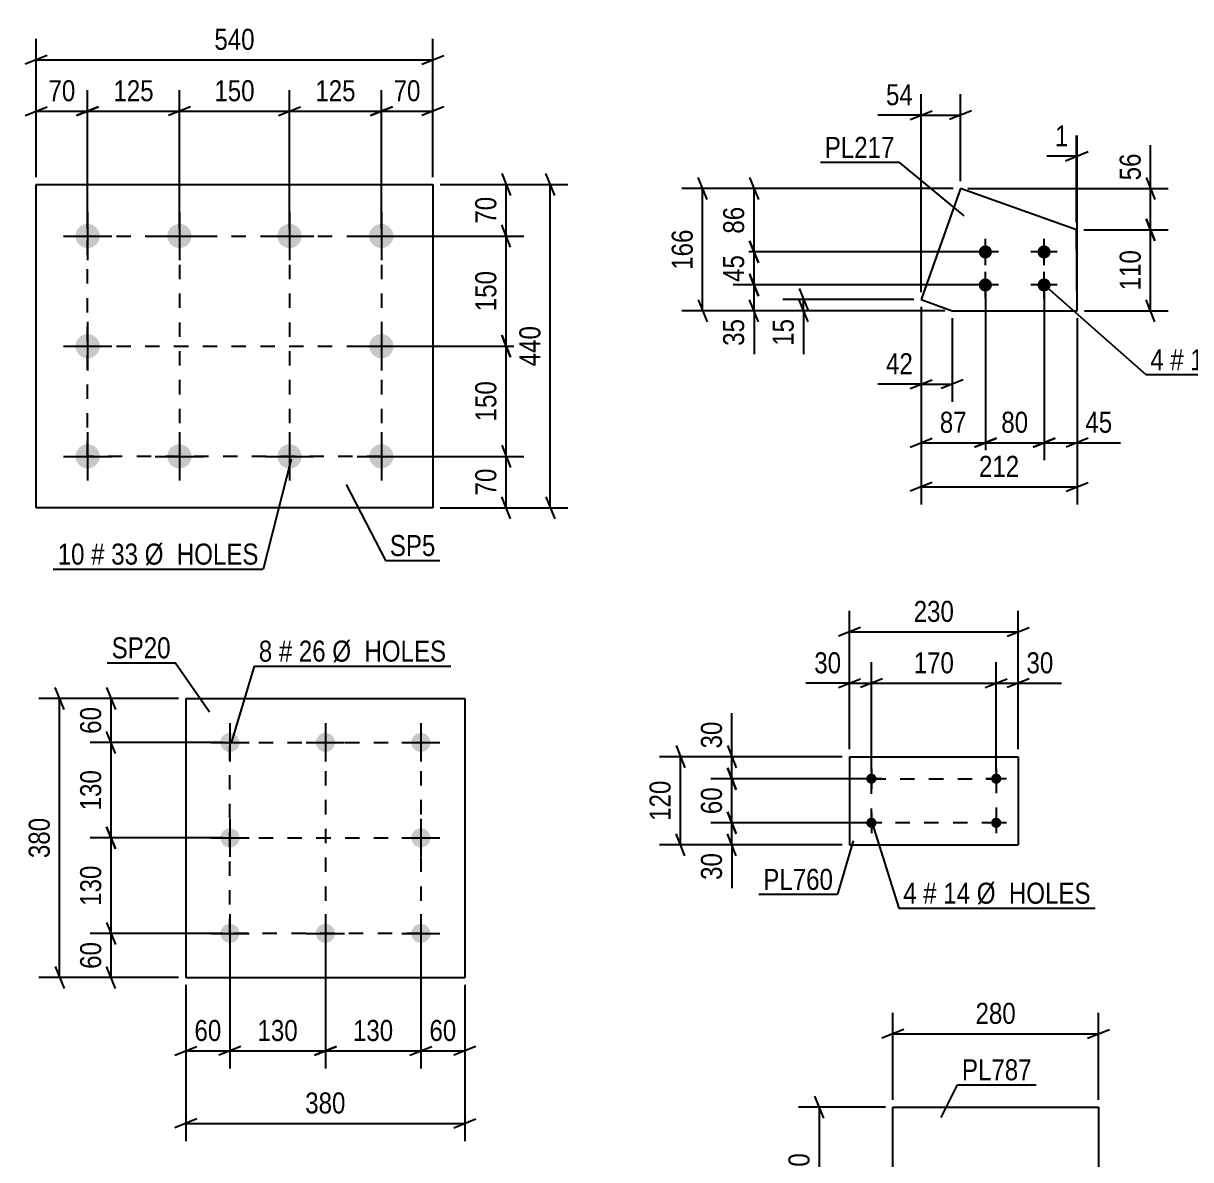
# Model space of a CAD drawing. Header units: millimetres. Extents: x 0 to 841, y 0 to 594.
# Drawn here: x 295.2 to 454.2, y 98.7 to 253.4 of the extents above; entities that cross this region are included whole.
import ezdxf

# ---------------------------------------------------------------- set-up
doc = ezdxf.new("R2010")
doc.units = ezdxf.units.MM
doc.linetypes.add('DXK_LINE_DOT2', pattern=[3.9198, 1.9599, -1.9599])
doc.styles.add('Arial Narrow', font='ARIALN.TTF', dxfattribs={"height": 0.2})

# ---------------------------------------------------------------- blocks, each defined once
blk = doc.blocks.new('Part-717051872-18862 - 18861')
at = {"color": 2, "linetype": 'Continuous'}
for p, q in [((296.98, 187.48), (296.98, 231.48)), ((296.98, 231.48), (350.98, 231.48)), ((350.98, 231.48), (350.98, 187.48)), ((350.98, 187.48), (296.98, 187.48))]:
    blk.add_line(p, q, dxfattribs=at)
blk = doc.blocks.new('Bolt-717051872-18863 - 18861')
at = {"linetype": 'Continuous'}
for points in [[(303.98, 226.13, -1), (303.98, 222.83, -1)], [(316.48, 226.13, -1), (316.48, 222.83, -1)], [(331.48, 226.13, -1), (331.48, 222.83, -1)], [(343.98, 226.13, -1), (343.98, 222.83, -1)], [(303.98, 211.13, -1), (303.98, 207.83, -1)], [(343.98, 211.13, -1), (343.98, 207.83, -1)], [(303.98, 196.13, -1), (303.98, 192.83, -1)], [(316.48, 196.13, -1), (316.48, 192.83, -1)], [(331.48, 196.13, -1), (331.48, 192.83, -1)], [(343.98, 196.13, -1), (343.98, 192.83, -1)]]:
    blk.add_hatch(color=1, dxfattribs=at).paths.add_polyline_path(points)
at = {"color": 1, "linetype": 'Continuous'}
for p, q in [((303.98, 227.78), (303.98, 221.18)), ((316.48, 227.78), (316.48, 221.18)), ((331.48, 227.78), (331.48, 221.18)), ((343.98, 227.78), (343.98, 221.18)), ((300.68, 224.48), (307.28, 224.48)), ((313.18, 224.48), (319.78, 224.48)), ((328.18, 224.48), (334.78, 224.48)), ((340.68, 224.48), (347.28, 224.48)), ((303.98, 212.78), (303.98, 206.18)), ((343.98, 212.78), (343.98, 206.18)), ((300.68, 209.48), (307.28, 209.48)), ((340.68, 209.48), (347.28, 209.48)), ((303.98, 197.78), (303.98, 191.18)), ((316.48, 197.78), (316.48, 191.18)), ((331.48, 197.78), (331.48, 191.18)), ((343.98, 197.78), (343.98, 191.18)), ((300.68, 194.48), (307.28, 194.48)), ((313.18, 194.48), (319.78, 194.48)), ((328.18, 194.48), (334.78, 194.48)), ((340.68, 194.48), (347.28, 194.48))]:
    blk.add_line(p, q, dxfattribs=at)
blk = doc.blocks.new('Part-717051872-18898 - 18897')
at = {"color": 2, "linetype": 'Continuous'}
for p, q in [((317.36, 161.53), (317.36, 123.53)), ((317.36, 161.53), (355.36, 161.53)), ((355.36, 161.53), (355.36, 123.53)), ((317.36, 123.53), (355.36, 123.53))]:
    blk.add_line(p, q, dxfattribs=at)
blk = doc.blocks.new('Bolt-717051872-18899 - 18897')
at = {"linetype": 'Continuous'}
for points in [[(323.36, 156.83, -1), (323.36, 154.23, -1)], [(336.36, 156.83, -1), (336.36, 154.23, -1)], [(349.36, 156.83, -1), (349.36, 154.23, -1)], [(323.36, 143.83, -1), (323.36, 141.23, -1)], [(349.36, 143.83, -1), (349.36, 141.23, -1)], [(323.36, 130.83, -1), (323.36, 128.23, -1)], [(336.36, 130.83, -1), (336.36, 128.23, -1)], [(349.36, 130.83, -1), (349.36, 128.23, -1)]]:
    blk.add_hatch(color=1, dxfattribs=at).paths.add_polyline_path(points)
at = {"color": 1, "linetype": 'Continuous'}
for p, q in [((323.36, 158.13), (323.36, 152.93)), ((336.36, 158.13), (336.36, 152.93)), ((349.36, 158.13), (349.36, 152.93)), ((320.76, 155.53), (325.96, 155.53)), ((333.76, 155.53), (338.96, 155.53)), ((346.76, 155.53), (351.96, 155.53)), ((323.36, 145.13), (323.36, 139.93)), ((349.36, 145.13), (349.36, 139.93)), ((320.76, 142.53), (325.96, 142.53)), ((346.76, 142.53), (351.96, 142.53)), ((323.36, 132.13), (323.36, 126.93)), ((336.36, 132.13), (336.36, 126.93)), ((349.36, 132.13), (349.36, 126.93)), ((320.76, 129.53), (325.96, 129.53)), ((333.76, 129.53), (338.96, 129.53)), ((346.76, 129.53), (351.96, 129.53))]:
    blk.add_line(p, q, dxfattribs=at)
blk = doc.blocks.new('Part-717051872-18931 - 18930')
at = {"color": 2, "linetype": 'Continuous'}
for p, q in [((407.71, 153.59), (407.71, 141.59)), ((407.71, 153.59), (430.71, 153.59)), ((430.71, 153.59), (430.71, 141.59)), ((407.71, 141.59), (430.71, 141.59))]:
    blk.add_line(p, q, dxfattribs=at)
blk = doc.blocks.new('Bolt-717051872-18932 - 18930')
at = {"linetype": 'Continuous'}
for points in [[(410.71, 149.89, -1), (410.71, 151.29, -1)], [(427.71, 149.89, -1), (427.71, 151.29, -1)], [(410.71, 143.89, -1), (410.71, 145.29, -1)], [(427.71, 143.89, -1), (427.71, 145.29, -1)]]:
    blk.add_hatch(color=1, dxfattribs=at).paths.add_polyline_path(points)
at = {"color": 1, "linetype": 'Continuous'}
for p, q in [((410.71, 151.99), (410.71, 149.19)), ((427.71, 151.99), (427.71, 149.19)), ((412.11, 150.59), (409.31, 150.59)), ((429.11, 150.59), (426.31, 150.59)), ((410.71, 145.99), (410.71, 143.19)), ((427.71, 145.99), (427.71, 143.19)), ((412.11, 144.59), (409.31, 144.59)), ((429.11, 144.59), (426.31, 144.59))]:
    blk.add_line(p, q, dxfattribs=at)
blk = doc.blocks.new('Part-717051872-18941 - 18940')
at = {"color": 2, "linetype": 'Continuous'}
for p, q in [((413.63, 87.86), (413.63, 105.86)), ((413.63, 105.86), (441.63, 105.86)), ((441.63, 105.86), (441.63, 87.86)), ((441.63, 87.86), (413.63, 87.86))]:
    blk.add_line(p, q, dxfattribs=at)
blk = doc.blocks.new('Part-717051872-18969 - 18968')
at = {"color": 2, "linetype": 'Continuous'}
for p, q in [((422.85, 230.94), (417.48, 215.82)), ((438.65, 225.33), (422.85, 230.94)), ((438.73, 214.31), (438.65, 225.33)), ((417.48, 215.82), (421.73, 214.31)), ((421.73, 214.31), (438.73, 214.31))]:
    blk.add_line(p, q, dxfattribs=at)
blk = doc.blocks.new('Bolt-717051872-18970 - 18968')
at = {"linetype": 'Continuous'}
for points in [[(425.33, 222.31, -1), (427.13, 222.31, -1)], [(433.33, 222.31, -1), (435.13, 222.31, -1)], [(425.33, 217.81, -1), (427.13, 217.81, -1)], [(433.33, 217.81, -1), (435.13, 217.81, -1)]]:
    blk.add_hatch(color=1, dxfattribs=at).paths.add_polyline_path(points)
at = {"color": 1, "linetype": 'Continuous'}
for p, q in [((426.23, 220.51), (426.23, 224.11)), ((434.23, 220.51), (434.23, 224.11)), ((428.03, 222.31), (424.43, 222.31)), ((436.03, 222.31), (432.43, 222.31)), ((426.23, 216.01), (426.23, 219.61)), ((434.23, 216.01), (434.23, 219.61)), ((428.03, 217.81), (424.43, 217.81)), ((436.03, 217.81), (432.43, 217.81))]:
    blk.add_line(p, q, dxfattribs=at)
blk = doc.blocks.new('Rectangle-717051872-20707 - 18861')
at = {"color": 1, "linetype": 'DXK_LINE_DOT2'}
blk.add_lwpolyline([(303.98, 224.48), (343.98, 224.48), (343.98, 194.48), (303.98, 194.48), (303.98, 224.48)], close=True, dxfattribs=at)
blk = doc.blocks.new('Rectangle-717051872-20750 - 18897')
at = {"color": 1, "linetype": 'DXK_LINE_DOT2'}
blk.add_lwpolyline([(323.36, 155.53), (349.36, 155.53), (349.36, 129.53), (323.36, 129.53), (323.36, 155.53)], close=True, dxfattribs=at)
blk = doc.blocks.new('Rectangle-717051872-20688 - 18930')
at = {"color": 1, "linetype": 'DXK_LINE_DOT2'}
blk.add_lwpolyline([(410.71, 150.59), (427.71, 150.59), (427.71, 144.59), (410.71, 144.59), (410.71, 150.59)], close=True, dxfattribs=at)
blk = doc.blocks.new('Line-717051872-20717 - 18861')
at = {"color": 1, "linetype": 'DXK_LINE_DOT2'}
blk.add_line((316.48, 224.48), (316.48, 194.48), dxfattribs=at)
blk = doc.blocks.new('Line-717051872-20760 - 18897')
at = {"color": 1, "linetype": 'DXK_LINE_DOT2'}
blk.add_line((336.36, 155.53), (336.36, 129.53), dxfattribs=at)
blk = doc.blocks.new('Line-717051872-20724 - 18861')
at = {"color": 1, "linetype": 'DXK_LINE_DOT2'}
blk.add_line((331.48, 224.48), (331.48, 194.48), dxfattribs=at)
blk = doc.blocks.new('Line-717051872-20767 - 18897')
at = {"color": 1, "linetype": 'DXK_LINE_DOT2'}
blk.add_line((323.36, 142.53), (349.36, 142.53), dxfattribs=at)
blk = doc.blocks.new('Line-717051872-20731 - 18861')
at = {"color": 1, "linetype": 'DXK_LINE_DOT2'}
blk.add_line((303.98, 209.48), (343.98, 209.48), dxfattribs=at)
blk = doc.blocks.new('StraightDimension-717051872-19184 - 18861')
at = {"color": 7, "linetype": 'Continuous'}
for p, q in [((303.98, 225.48), (303.98, 244.33)), ((316.48, 225.48), (316.48, 244.33)), ((302.48, 240.88), (305.48, 242.08)), ((317.98, 242.08), (314.98, 240.88)), ((303.98, 241.48), (316.48, 241.48))]:
    blk.add_line(p, q, dxfattribs=at)
at = {"color": 0}
blk.add_wipeout([(313.57, 242.23), (313.57, 246.43), (306.89, 246.43), (306.89, 242.23)], dxfattribs=at)
at = {"color": 3, "style": 'Arial Narrow'}
blk.add_text('125', height=2.863, dxfattribs=at).set_placement((307.49, 242.83))
blk = doc.blocks.new('StraightDimension-717051872-19161 - 18861')
at = {"color": 7, "linetype": 'Continuous'}
for p, q in [((360.38, 232.98), (361.58, 229.98)), ((351.98, 231.48), (363.38, 231.48)), ((360.98, 224.48), (360.98, 231.48)), ((361.58, 222.98), (360.38, 225.98)), ((344.98, 224.48), (363.38, 224.48))]:
    blk.add_line(p, q, dxfattribs=at)
at = {"color": 0}
blk.add_wipeout([(360.23, 230.41), (356.03, 230.41), (356.03, 225.56), (360.23, 225.56)], dxfattribs=at)
at = {"color": 3, "style": 'Arial Narrow'}
blk.add_text('70', height=2.863, rotation=90.0002, dxfattribs=at).set_placement((359.63, 226.16))
blk = doc.blocks.new('StraightDimension-717051872-19162 - 18861')
at = {"color": 7, "linetype": 'Continuous'}
for p, q in [((361.58, 222.98), (360.38, 225.98)), ((344.98, 224.48), (363.38, 224.48)), ((360.98, 209.48), (360.98, 224.48)), ((360.38, 210.98), (361.58, 207.98)), ((344.98, 209.48), (363.38, 209.48))]:
    blk.add_line(p, q, dxfattribs=at)
at = {"color": 0}
blk.add_wipeout([(360.23, 220.33), (356.03, 220.33), (356.03, 213.64), (360.23, 213.64)], dxfattribs=at)
at = {"color": 3, "style": 'Arial Narrow'}
blk.add_text('150', height=2.863, rotation=90.0002, dxfattribs=at).set_placement((359.63, 214.24))
blk = doc.blocks.new('StraightDimension-717051872-19163 - 18861')
at = {"color": 7, "linetype": 'Continuous'}
for p, q in [((361.58, 207.98), (360.38, 210.98)), ((344.98, 209.48), (363.38, 209.48)), ((360.98, 194.48), (360.98, 209.48)), ((360.38, 195.98), (361.58, 192.98)), ((344.98, 194.48), (363.38, 194.48))]:
    blk.add_line(p, q, dxfattribs=at)
at = {"color": 0}
blk.add_wipeout([(360.23, 205.33), (356.03, 205.33), (356.03, 198.64), (360.23, 198.64)], dxfattribs=at)
at = {"color": 3, "style": 'Arial Narrow'}
blk.add_text('150', height=2.863, rotation=90.0002, dxfattribs=at).set_placement((359.63, 199.24))
blk = doc.blocks.new('StraightDimension-717051872-19164 - 18861')
at = {"color": 7, "linetype": 'Continuous'}
for p, q in [((360.38, 195.98), (361.58, 192.98)), ((344.98, 194.48), (363.38, 194.48)), ((360.98, 187.48), (360.98, 194.48)), ((361.58, 185.98), (360.38, 188.98)), ((351.98, 187.48), (363.38, 187.48))]:
    blk.add_line(p, q, dxfattribs=at)
at = {"color": 0}
blk.add_wipeout([(360.23, 193.41), (356.03, 193.41), (356.03, 188.56), (360.23, 188.56)], dxfattribs=at)
at = {"color": 3, "style": 'Arial Narrow'}
blk.add_text('70', height=2.863, rotation=90.0002, dxfattribs=at).set_placement((359.63, 189.16))
blk = doc.blocks.new('StraightDimension-717051872-19177 - 18861')
at = {"color": 7, "linetype": 'Continuous'}
for p, q in [((367.58, 229.98), (366.38, 232.98)), ((351.98, 231.48), (369.38, 231.48)), ((366.98, 187.48), (366.98, 231.48)), ((366.38, 188.98), (367.58, 185.98)), ((351.98, 187.48), (369.38, 187.48))]:
    blk.add_line(p, q, dxfattribs=at)
at = {"color": 0}
blk.add_wipeout([(366.23, 212.83), (362.03, 212.83), (362.03, 206.14), (366.23, 206.14)], dxfattribs=at)
at = {"color": 3, "style": 'Arial Narrow'}
blk.add_text('440', height=2.863, rotation=90.0002, dxfattribs=at).set_placement((365.63, 206.74))
blk = doc.blocks.new('StraightDimension-717051872-19181 - 18861')
at = {"color": 7, "linetype": 'Continuous'}
for p, q in [((343.98, 225.48), (343.98, 244.33)), ((350.98, 232.48), (350.98, 244.33)), ((342.48, 240.88), (345.48, 242.08)), ((352.48, 242.08), (349.48, 240.88)), ((343.98, 241.48), (350.98, 241.48))]:
    blk.add_line(p, q, dxfattribs=at)
at = {"color": 0}
blk.add_wipeout([(349.91, 242.23), (349.91, 246.43), (345.05, 246.43), (345.05, 242.23)], dxfattribs=at)
at = {"color": 3, "style": 'Arial Narrow'}
blk.add_text('70', height=2.863, dxfattribs=at).set_placement((345.65, 242.83))
blk = doc.blocks.new('StraightDimension-717051872-19182 - 18861')
at = {"color": 7, "linetype": 'Continuous'}
for p, q in [((331.48, 225.48), (331.48, 244.33)), ((343.98, 225.48), (343.98, 244.33)), ((329.98, 240.88), (332.98, 242.08)), ((345.48, 242.08), (342.48, 240.88)), ((331.48, 241.48), (343.98, 241.48))]:
    blk.add_line(p, q, dxfattribs=at)
at = {"color": 0}
blk.add_wipeout([(341.07, 242.23), (341.07, 246.43), (334.39, 246.43), (334.39, 242.23)], dxfattribs=at)
at = {"color": 3, "style": 'Arial Narrow'}
blk.add_text('125', height=2.863, dxfattribs=at).set_placement((334.99, 242.83))
blk = doc.blocks.new('StraightDimension-717051872-19183 - 18861')
at = {"color": 7, "linetype": 'Continuous'}
for p, q in [((316.48, 225.48), (316.48, 244.33)), ((331.48, 225.48), (331.48, 244.33)), ((317.98, 242.08), (314.98, 240.88)), ((329.98, 240.88), (332.98, 242.08)), ((316.48, 241.48), (331.48, 241.48))]:
    blk.add_line(p, q, dxfattribs=at)
at = {"color": 0}
blk.add_wipeout([(327.32, 242.23), (327.32, 246.43), (320.64, 246.43), (320.64, 242.23)], dxfattribs=at)
at = {"color": 3, "style": 'Arial Narrow'}
blk.add_text('150', height=2.863, dxfattribs=at).set_placement((321.24, 242.83))
blk = doc.blocks.new('StraightDimension-717051872-19185 - 18861')
at = {"color": 7, "linetype": 'Continuous'}
for p, q in [((296.98, 232.48), (296.98, 244.33)), ((303.98, 225.48), (303.98, 244.33)), ((295.48, 240.88), (298.48, 242.08)), ((305.48, 242.08), (302.48, 240.88)), ((296.98, 241.48), (303.98, 241.48))]:
    blk.add_line(p, q, dxfattribs=at)
at = {"color": 0}
blk.add_wipeout([(302.91, 242.23), (302.91, 246.43), (298.05, 246.43), (298.05, 242.23)], dxfattribs=at)
at = {"color": 3, "style": 'Arial Narrow'}
blk.add_text('70', height=2.863, dxfattribs=at).set_placement((298.65, 242.83))
blk = doc.blocks.new('StraightDimension-717051872-19201 - 18861')
at = {"color": 7, "linetype": 'Continuous'}
for p, q in [((296.98, 232.48), (296.98, 251.33)), ((350.98, 232.48), (350.98, 251.33)), ((298.48, 249.08), (295.48, 247.88)), ((296.98, 248.48), (350.98, 248.48)), ((349.48, 247.88), (352.48, 249.08))]:
    blk.add_line(p, q, dxfattribs=at)
at = {"color": 0}
blk.add_wipeout([(327.32, 249.23), (327.32, 253.43), (320.64, 253.43), (320.64, 249.23)], dxfattribs=at)
at = {"color": 3, "style": 'Arial Narrow'}
blk.add_text('540', height=2.863, dxfattribs=at).set_placement((321.24, 249.83))
blk = doc.blocks.new('StraightDimension-717051872-19272 - 18897')
at = {"color": 7, "linetype": 'Continuous'}
for p, q in [((323.36, 128.53), (323.36, 111.13)), ((317.36, 122.53), (317.36, 111.13)), ((315.86, 112.93), (318.86, 114.13)), ((317.36, 113.53), (323.36, 113.53)), ((324.86, 114.13), (321.86, 112.93))]:
    blk.add_line(p, q, dxfattribs=at)
at = {"color": 0}
blk.add_wipeout([(322.78, 114.28), (322.78, 118.48), (317.93, 118.48), (317.93, 114.28)], dxfattribs=at)
at = {"color": 3, "style": 'Arial Narrow'}
blk.add_text('60', height=2.863, dxfattribs=at).set_placement((318.53, 114.88))
blk = doc.blocks.new('StraightDimension-717051872-19249 - 18897')
at = {"color": 7, "linetype": 'Continuous'}
for p, q in [((306.57, 163.03), (307.77, 160.03)), ((316.36, 161.53), (304.32, 161.53)), ((307.17, 155.53), (307.17, 161.53)), ((307.77, 154.03), (306.57, 157.03)), ((322.36, 155.53), (304.32, 155.53))]:
    blk.add_line(p, q, dxfattribs=at)
at = {"color": 0}
blk.add_wipeout([(306.42, 160.95), (302.22, 160.95), (302.22, 156.1), (306.42, 156.1)], dxfattribs=at)
at = {"color": 3, "style": 'Arial Narrow'}
blk.add_text('60', height=2.863, rotation=90.0002, dxfattribs=at).set_placement((305.82, 156.7))
blk = doc.blocks.new('StraightDimension-717051872-19265 - 18897')
at = {"color": 7, "linetype": 'Continuous'}
for p, q in [((300.77, 160.03), (299.57, 163.03)), ((316.36, 161.53), (297.32, 161.53)), ((300.17, 123.53), (300.17, 161.53)), ((299.57, 125.03), (300.77, 122.03)), ((316.36, 123.53), (297.32, 123.53))]:
    blk.add_line(p, q, dxfattribs=at)
at = {"color": 0}
blk.add_wipeout([(299.42, 145.87), (295.22, 145.87), (295.22, 139.18), (299.42, 139.18)], dxfattribs=at)
at = {"color": 3, "style": 'Arial Narrow'}
blk.add_text('380', height=2.863, rotation=90.0002, dxfattribs=at).set_placement((298.82, 139.78))
blk = doc.blocks.new('StraightDimension-717051872-19250 - 18897')
at = {"color": 7, "linetype": 'Continuous'}
for p, q in [((307.77, 154.03), (306.57, 157.03)), ((322.36, 155.53), (304.32, 155.53)), ((307.17, 142.53), (307.17, 155.53)), ((306.57, 144.03), (307.77, 141.03)), ((322.36, 142.53), (304.32, 142.53))]:
    blk.add_line(p, q, dxfattribs=at)
at = {"color": 0}
blk.add_wipeout([(306.42, 152.37), (302.22, 152.37), (302.22, 145.68), (306.42, 145.68)], dxfattribs=at)
at = {"color": 3, "style": 'Arial Narrow'}
blk.add_text('130', height=2.863, rotation=90.0002, dxfattribs=at).set_placement((305.82, 146.28))
blk = doc.blocks.new('StraightDimension-717051872-19251 - 18897')
at = {"color": 7, "linetype": 'Continuous'}
for p, q in [((307.77, 141.03), (306.57, 144.03)), ((322.36, 142.53), (304.32, 142.53)), ((307.17, 129.53), (307.17, 142.53)), ((306.57, 131.03), (307.77, 128.03)), ((322.36, 129.53), (304.32, 129.53))]:
    blk.add_line(p, q, dxfattribs=at)
at = {"color": 0}
blk.add_wipeout([(306.42, 139.37), (302.22, 139.37), (302.22, 132.68), (306.42, 132.68)], dxfattribs=at)
at = {"color": 3, "style": 'Arial Narrow'}
blk.add_text('130', height=2.863, rotation=90.0002, dxfattribs=at).set_placement((305.82, 133.28))
blk = doc.blocks.new('StraightDimension-717051872-19252 - 18897')
at = {"color": 7, "linetype": 'Continuous'}
for p, q in [((306.57, 131.03), (307.77, 128.03)), ((322.36, 129.53), (304.32, 129.53)), ((307.17, 123.53), (307.17, 129.53)), ((307.77, 122.03), (306.57, 125.03)), ((316.36, 123.53), (304.32, 123.53))]:
    blk.add_line(p, q, dxfattribs=at)
at = {"color": 0}
blk.add_wipeout([(306.42, 128.95), (302.22, 128.95), (302.22, 124.1), (306.42, 124.1)], dxfattribs=at)
at = {"color": 3, "style": 'Arial Narrow'}
blk.add_text('60', height=2.863, rotation=90.0002, dxfattribs=at).set_placement((305.82, 124.7))
blk = doc.blocks.new('StraightDimension-717051872-19269 - 18897')
at = {"color": 7, "linetype": 'Continuous'}
for p, q in [((349.36, 128.53), (349.36, 111.13)), ((355.36, 122.53), (355.36, 111.13)), ((347.86, 112.93), (350.86, 114.13)), ((349.36, 113.53), (355.36, 113.53)), ((356.86, 114.13), (353.86, 112.93))]:
    blk.add_line(p, q, dxfattribs=at)
at = {"color": 0}
blk.add_wipeout([(354.78, 114.28), (354.78, 118.48), (349.93, 118.48), (349.93, 114.28)], dxfattribs=at)
at = {"color": 3, "style": 'Arial Narrow'}
blk.add_text('60', height=2.863, dxfattribs=at).set_placement((350.53, 114.88))
blk = doc.blocks.new('StraightDimension-717051872-19270 - 18897')
at = {"color": 7, "linetype": 'Continuous'}
for p, q in [((336.36, 128.53), (336.36, 111.13)), ((349.36, 128.53), (349.36, 111.13)), ((337.86, 114.13), (334.86, 112.93)), ((336.36, 113.53), (349.36, 113.53)), ((347.86, 112.93), (350.86, 114.13))]:
    blk.add_line(p, q, dxfattribs=at)
at = {"color": 0}
blk.add_wipeout([(346.2, 114.28), (346.2, 118.48), (339.51, 118.48), (339.51, 114.28)], dxfattribs=at)
at = {"color": 3, "style": 'Arial Narrow'}
blk.add_text('130', height=2.863, dxfattribs=at).set_placement((340.11, 114.88))
blk = doc.blocks.new('StraightDimension-717051872-19271 - 18897')
at = {"color": 7, "linetype": 'Continuous'}
for p, q in [((323.36, 128.53), (323.36, 111.13)), ((336.36, 128.53), (336.36, 111.13)), ((324.86, 114.13), (321.86, 112.93)), ((323.36, 113.53), (336.36, 113.53)), ((334.86, 112.93), (337.86, 114.13))]:
    blk.add_line(p, q, dxfattribs=at)
at = {"color": 0}
blk.add_wipeout([(333.2, 114.28), (333.2, 118.48), (326.51, 118.48), (326.51, 114.28)], dxfattribs=at)
at = {"color": 3, "style": 'Arial Narrow'}
blk.add_text('130', height=2.863, dxfattribs=at).set_placement((327.11, 114.88))
blk = doc.blocks.new('StraightDimension-717051872-19285 - 18897')
at = {"color": 7, "linetype": 'Continuous'}
for p, q in [((317.36, 122.53), (317.36, 101.26)), ((355.36, 122.53), (355.36, 101.26)), ((318.86, 104.26), (315.86, 103.06)), ((317.36, 103.66), (355.36, 103.66)), ((353.86, 103.06), (356.86, 104.26))]:
    blk.add_line(p, q, dxfattribs=at)
at = {"color": 0}
blk.add_wipeout([(339.7, 104.41), (339.7, 108.61), (333.01, 108.61), (333.01, 104.41)], dxfattribs=at)
at = {"color": 3, "style": 'Arial Narrow'}
blk.add_text('380', height=2.863, dxfattribs=at).set_placement((333.61, 105.01))
blk = doc.blocks.new('StraightDimension-717051872-19301 - 18930')
at = {"color": 7, "linetype": 'Continuous'}
for p, q in [((391.11, 155.09), (392.31, 152.09)), ((406.71, 153.59), (388.86, 153.59)), ((391.71, 150.59), (391.71, 153.59)), ((392.31, 149.09), (391.11, 152.09)), ((409.71, 150.59), (388.86, 150.59))]:
    blk.add_line(p, q, dxfattribs=at)
at = {"color": 0}
blk.add_wipeout([(390.96, 158.97), (386.76, 158.97), (386.76, 154.11), (390.96, 154.11)], dxfattribs=at)
at = {"color": 7, "linetype": 'Continuous'}
blk.add_line((391.71, 153.59), (391.71, 159.5), dxfattribs=at)
blk.add_line((391.71, 153.59), (391.71, 159.5), dxfattribs=at)
at = {"color": 3, "style": 'Arial Narrow'}
blk.add_text('30', height=2.863, rotation=90.0002, dxfattribs=at).set_placement((390.36, 154.71))
blk = doc.blocks.new('StraightDimension-717051872-19302 - 18930')
at = {"color": 7, "linetype": 'Continuous'}
for p, q in [((391.11, 152.09), (392.31, 149.09)), ((409.71, 150.59), (388.86, 150.59)), ((391.71, 144.59), (391.71, 150.59)), ((392.31, 143.09), (391.11, 146.09)), ((409.71, 144.59), (388.86, 144.59))]:
    blk.add_line(p, q, dxfattribs=at)
at = {"color": 0}
blk.add_wipeout([(390.96, 150.02), (386.76, 150.02), (386.76, 145.16), (390.96, 145.16)], dxfattribs=at)
at = {"color": 3, "style": 'Arial Narrow'}
blk.add_text('60', height=2.863, rotation=90.0002, dxfattribs=at).set_placement((390.36, 145.76))
blk = doc.blocks.new('StraightDimension-717051872-19303 - 18930')
at = {"color": 7, "linetype": 'Continuous'}
for p, q in [((391.11, 146.09), (392.31, 143.09)), ((409.71, 144.59), (388.86, 144.59)), ((392.31, 140.09), (391.11, 143.09)), ((391.71, 141.59), (391.71, 144.59)), ((406.71, 141.59), (388.86, 141.59))]:
    blk.add_line(p, q, dxfattribs=at)
at = {"color": 0}
blk.add_wipeout([(390.96, 141.06), (386.76, 141.06), (386.76, 136.21), (390.96, 136.21)], dxfattribs=at)
at = {"color": 7, "linetype": 'Continuous'}
blk.add_line((391.71, 141.59), (391.71, 135.68), dxfattribs=at)
blk.add_line((391.71, 141.59), (391.71, 135.68), dxfattribs=at)
at = {"color": 3, "style": 'Arial Narrow'}
blk.add_text('30', height=2.863, rotation=90.0002, dxfattribs=at).set_placement((390.36, 136.81))
blk = doc.blocks.new('StraightDimension-717051872-19313 - 18930')
at = {"color": 7, "linetype": 'Continuous'}
for p, q in [((384.11, 155.09), (385.31, 152.09)), ((406.71, 153.59), (381.86, 153.59)), ((384.71, 141.59), (384.71, 153.59)), ((385.31, 140.09), (384.11, 143.09)), ((406.71, 141.59), (381.86, 141.59))]:
    blk.add_line(p, q, dxfattribs=at)
at = {"color": 0}
blk.add_wipeout([(383.96, 150.93), (379.76, 150.93), (379.76, 144.25), (383.96, 144.25)], dxfattribs=at)
at = {"color": 3, "style": 'Arial Narrow'}
blk.add_text('120', height=2.863, rotation=90.0002, dxfattribs=at).set_placement((383.36, 144.85))
blk = doc.blocks.new('StraightDimension-717051872-19317 - 18930')
at = {"color": 7, "linetype": 'Continuous'}
for p, q in [((427.71, 151.59), (427.71, 166.44)), ((430.71, 154.59), (430.71, 166.44)), ((426.21, 162.99), (429.21, 164.19)), ((432.21, 164.19), (429.21, 162.99)), ((427.71, 163.59), (430.71, 163.59))]:
    blk.add_line(p, q, dxfattribs=at)
at = {"color": 0}
blk.add_wipeout([(436.09, 164.34), (436.09, 168.54), (431.23, 168.54), (431.23, 164.34)], dxfattribs=at)
at = {"color": 7, "linetype": 'Continuous'}
blk.add_line((430.71, 163.59), (436.61, 163.59), dxfattribs=at)
blk.add_line((430.71, 163.59), (436.61, 163.59), dxfattribs=at)
at = {"color": 3, "style": 'Arial Narrow'}
blk.add_text('30', height=2.863, dxfattribs=at).set_placement((431.83, 164.94))
blk = doc.blocks.new('StraightDimension-717051872-19318 - 18930')
at = {"color": 7, "linetype": 'Continuous'}
for p, q in [((410.71, 151.59), (410.71, 166.44)), ((427.71, 151.59), (427.71, 166.44)), ((412.21, 164.19), (409.21, 162.99)), ((426.21, 162.99), (429.21, 164.19)), ((410.71, 163.59), (427.71, 163.59))]:
    blk.add_line(p, q, dxfattribs=at)
at = {"color": 0}
blk.add_wipeout([(422.55, 164.34), (422.55, 168.54), (415.87, 168.54), (415.87, 164.34)], dxfattribs=at)
at = {"color": 3, "style": 'Arial Narrow'}
blk.add_text('170', height=2.863, dxfattribs=at).set_placement((416.47, 164.94))
blk = doc.blocks.new('StraightDimension-717051872-19319 - 18930')
at = {"color": 7, "linetype": 'Continuous'}
for p, q in [((407.71, 154.59), (407.71, 166.44)), ((410.71, 151.59), (410.71, 166.44)), ((406.21, 162.99), (409.21, 164.19)), ((412.21, 164.19), (409.21, 162.99)), ((407.71, 163.59), (410.71, 163.59))]:
    blk.add_line(p, q, dxfattribs=at)
at = {"color": 0}
blk.add_wipeout([(407.18, 164.34), (407.18, 168.54), (402.33, 168.54), (402.33, 164.34)], dxfattribs=at)
at = {"color": 7, "linetype": 'Continuous'}
blk.add_line((407.71, 163.59), (401.8, 163.59), dxfattribs=at)
blk.add_line((407.71, 163.59), (401.8, 163.59), dxfattribs=at)
at = {"color": 3, "style": 'Arial Narrow'}
blk.add_text('30', height=2.863, dxfattribs=at).set_placement((402.93, 164.94))
blk = doc.blocks.new('StraightDimension-717051872-19329 - 18930')
at = {"color": 7, "linetype": 'Continuous'}
for p, q in [((407.71, 154.59), (407.71, 173.44)), ((430.71, 154.59), (430.71, 173.44)), ((409.21, 171.19), (406.21, 169.99)), ((407.71, 170.59), (430.71, 170.59)), ((429.21, 169.99), (432.21, 171.19))]:
    blk.add_line(p, q, dxfattribs=at)
at = {"color": 0}
blk.add_wipeout([(422.55, 171.34), (422.55, 175.54), (415.87, 175.54), (415.87, 171.34)], dxfattribs=at)
at = {"color": 3, "style": 'Arial Narrow'}
blk.add_text('230', height=2.863, dxfattribs=at).set_placement((416.47, 171.94))
blk = doc.blocks.new('StraightDimension-717051872-19333 - 18940')
at = {"color": 7, "linetype": 'Continuous'}
for p, q in [((404.23, 104.36), (403.03, 107.36)), ((412.63, 105.86), (400.78, 105.86)), ((403.63, 87.86), (403.63, 105.86)), ((403.03, 89.36), (404.23, 86.36)), ((412.63, 87.86), (400.78, 87.86))]:
    blk.add_line(p, q, dxfattribs=at)
at = {"color": 0}
blk.add_wipeout([(402.88, 100.2), (398.68, 100.2), (398.68, 93.52), (402.88, 93.52)], dxfattribs=at)
at = {"color": 3, "style": 'Arial Narrow'}
blk.add_text('180', height=2.863, rotation=90.0002, dxfattribs=at).set_placement((402.28, 94.12))
blk = doc.blocks.new('StraightDimension-717051872-19337 - 18940')
at = {"color": 7, "linetype": 'Continuous'}
for p, q in [((413.63, 106.86), (413.63, 118.71)), ((441.63, 106.86), (441.63, 118.71)), ((415.13, 116.46), (412.13, 115.26)), ((440.13, 115.26), (443.13, 116.46)), ((413.63, 115.86), (441.63, 115.86))]:
    blk.add_line(p, q, dxfattribs=at)
at = {"color": 0}
blk.add_wipeout([(430.98, 116.61), (430.98, 120.81), (424.29, 120.81), (424.29, 116.61)], dxfattribs=at)
at = {"color": 3, "style": 'Arial Narrow'}
blk.add_text('280', height=2.863, dxfattribs=at).set_placement((424.89, 117.21))
blk = doc.blocks.new('StraightDimension-717051872-19353 - 18968')
at = {"color": 7, "linetype": 'Continuous'}
for p, q in [((417.48, 214.82), (417.48, 201.91)), ((421.73, 213.31), (421.73, 201.91)), ((415.98, 203.71), (418.98, 204.91)), ((417.48, 204.31), (421.73, 204.31)), ((423.23, 204.91), (420.23, 203.71))]:
    blk.add_line(p, q, dxfattribs=at)
at = {"color": 0}
blk.add_wipeout([(416.96, 205.06), (416.96, 209.26), (412.1, 209.26), (412.1, 205.06)], dxfattribs=at)
at = {"color": 7, "linetype": 'Continuous'}
blk.add_line((417.48, 204.31), (411.58, 204.31), dxfattribs=at)
blk.add_line((417.48, 204.31), (411.58, 204.31), dxfattribs=at)
at = {"color": 3, "style": 'Arial Narrow'}
blk.add_text('42', height=2.863, dxfattribs=at).set_placement((412.7, 205.66))
blk = doc.blocks.new('StraightDimension-717051872-19345 - 18968')
at = {"color": 7, "linetype": 'Continuous'}
for p, q in [((438.65, 226.33), (438.65, 238.18)), ((438.73, 215.31), (438.73, 238.18)), ((437.15, 234.73), (440.15, 235.93)), ((440.23, 235.93), (437.23, 234.73)), ((438.65, 235.33), (438.73, 235.33))]:
    blk.add_line(p, q, dxfattribs=at)
at = {"color": 0}
blk.add_wipeout([(438.13, 236.08), (438.13, 240.28), (435.1, 240.28), (435.1, 236.08)], dxfattribs=at)
at = {"color": 7, "linetype": 'Continuous'}
blk.add_line((438.65, 235.33), (434.58, 235.33), dxfattribs=at)
blk.add_line((438.65, 235.33), (434.58, 235.33), dxfattribs=at)
at = {"color": 3, "style": 'Arial Narrow'}
blk.add_text('1', height=2.86, dxfattribs=at).set_placement((435.7, 236.68))
blk = doc.blocks.new('StraightDimension-717051872-19357 - 18968')
at = {"color": 7, "linetype": 'Continuous'}
for p, q in [((448.13, 232.44), (449.33, 229.44)), ((423.85, 230.94), (451.13, 230.94)), ((448.73, 225.33), (448.73, 230.94)), ((449.33, 223.83), (448.13, 226.83)), ((439.65, 225.33), (451.13, 225.33))]:
    blk.add_line(p, q, dxfattribs=at)
at = {"color": 0}
blk.add_wipeout([(447.98, 236.32), (443.78, 236.32), (443.78, 231.46), (447.98, 231.46)], dxfattribs=at)
at = {"color": 7, "linetype": 'Continuous'}
blk.add_line((448.73, 230.94), (448.73, 236.84), dxfattribs=at)
blk.add_line((448.73, 230.94), (448.73, 236.84), dxfattribs=at)
at = {"color": 3, "style": 'Arial Narrow'}
blk.add_text('56', height=2.863, rotation=90.0002, dxfattribs=at).set_placement((447.38, 232.06))
blk = doc.blocks.new('StraightDimension-717051872-19349 - 18968')
at = {"color": 7, "linetype": 'Continuous'}
for p, q in [((417.48, 216.82), (417.48, 243.79)), ((422.85, 231.94), (422.85, 243.79)), ((415.98, 240.34), (418.98, 241.54)), ((417.48, 240.94), (422.85, 240.94)), ((424.35, 241.54), (421.35, 240.34))]:
    blk.add_line(p, q, dxfattribs=at)
at = {"color": 0}
blk.add_wipeout([(416.96, 241.69), (416.96, 245.89), (412.1, 245.89), (412.1, 241.69)], dxfattribs=at)
at = {"color": 7, "linetype": 'Continuous'}
blk.add_line((417.48, 240.94), (411.58, 240.94), dxfattribs=at)
blk.add_line((417.48, 240.94), (411.58, 240.94), dxfattribs=at)
at = {"color": 3, "style": 'Arial Narrow'}
blk.add_text('54', height=2.863, dxfattribs=at).set_placement((412.7, 242.29))
blk = doc.blocks.new('StraightDimension-717051872-19358 - 18968')
at = {"color": 7, "linetype": 'Continuous'}
for p, q in [((448.13, 226.83), (449.33, 223.83)), ((439.65, 225.33), (451.13, 225.33)), ((448.73, 214.31), (448.73, 225.33)), ((449.33, 212.81), (448.13, 215.81)), ((439.73, 214.31), (451.13, 214.31))]:
    blk.add_line(p, q, dxfattribs=at)
at = {"color": 0}
blk.add_wipeout([(447.98, 223.16), (443.78, 223.16), (443.78, 216.48), (447.98, 216.48)], dxfattribs=at)
at = {"color": 3, "style": 'Arial Narrow'}
blk.add_text('110', height=2.863, rotation=90.0002, dxfattribs=at).set_placement((447.38, 217.08))
blk = doc.blocks.new('StraightDimension-717051872-19363 - 18968')
at = {"color": 7, "linetype": 'Continuous'}
for p, q in [((400.88, 217.32), (402.08, 214.32)), ((416.48, 215.82), (398.63, 215.82)), ((402.08, 212.81), (400.88, 215.81)), ((401.48, 214.31), (401.48, 215.82)), ((420.73, 214.31), (398.63, 214.31))]:
    blk.add_line(p, q, dxfattribs=at)
at = {"color": 0}
blk.add_wipeout([(400.73, 213.78), (396.53, 213.78), (396.53, 208.93), (400.73, 208.93)], dxfattribs=at)
at = {"color": 7, "linetype": 'Continuous'}
blk.add_line((401.48, 214.31), (401.48, 208.4), dxfattribs=at)
blk.add_line((401.48, 214.31), (401.48, 208.4), dxfattribs=at)
at = {"color": 3, "style": 'Arial Narrow'}
blk.add_text('15', height=2.863, rotation=90.0002, dxfattribs=at).set_placement((400.13, 209.53))
blk = doc.blocks.new('StraightDimension-717051872-19367 - 18968')
at = {"color": 7, "linetype": 'Continuous'}
for p, q in [((434.23, 216.81), (434.23, 193.94)), ((438.73, 213.31), (438.73, 193.94)), ((432.73, 195.74), (435.73, 196.94)), ((434.23, 196.34), (438.73, 196.34)), ((440.23, 196.94), (437.23, 195.74))]:
    blk.add_line(p, q, dxfattribs=at)
at = {"color": 0}
blk.add_wipeout([(444.11, 197.09), (444.11, 201.29), (439.25, 201.29), (439.25, 197.09)], dxfattribs=at)
at = {"color": 7, "linetype": 'Continuous'}
blk.add_line((438.73, 196.34), (444.64, 196.34), dxfattribs=at)
blk.add_line((438.73, 196.34), (444.64, 196.34), dxfattribs=at)
at = {"color": 3, "style": 'Arial Narrow'}
blk.add_text('45', height=2.863, dxfattribs=at).set_placement((439.85, 197.69))
blk = doc.blocks.new('StraightDimension-717051872-19368 - 18968')
at = {"color": 7, "linetype": 'Continuous'}
for p, q in [((426.23, 216.81), (426.23, 193.94)), ((434.23, 216.81), (434.23, 193.94)), ((424.73, 195.74), (427.73, 196.94)), ((426.23, 196.34), (434.23, 196.34)), ((435.73, 196.94), (432.73, 195.74))]:
    blk.add_line(p, q, dxfattribs=at)
at = {"color": 0}
blk.add_wipeout([(432.66, 197.09), (432.66, 201.29), (427.8, 201.29), (427.8, 197.09)], dxfattribs=at)
at = {"color": 3, "style": 'Arial Narrow'}
blk.add_text('80', height=2.863, dxfattribs=at).set_placement((428.4, 197.69))
blk = doc.blocks.new('StraightDimension-717051872-19369 - 18968')
at = {"color": 7, "linetype": 'Continuous'}
for p, q in [((426.23, 216.81), (426.23, 193.94)), ((417.48, 214.82), (417.48, 193.94)), ((415.98, 195.74), (418.98, 196.94)), ((417.48, 196.34), (426.23, 196.34)), ((427.73, 196.94), (424.73, 195.74))]:
    blk.add_line(p, q, dxfattribs=at)
at = {"color": 0}
blk.add_wipeout([(424.28, 197.09), (424.28, 201.29), (419.43, 201.29), (419.43, 197.09)], dxfattribs=at)
at = {"color": 3, "style": 'Arial Narrow'}
blk.add_text('87', height=2.863, dxfattribs=at).set_placement((420.03, 197.69))
blk = doc.blocks.new('StraightDimension-717051872-19379 - 18968')
at = {"color": 7, "linetype": 'Continuous'}
for p, q in [((417.48, 214.82), (417.48, 187.94)), ((438.73, 213.31), (438.73, 187.94)), ((418.98, 190.94), (415.98, 189.74)), ((437.23, 189.74), (440.23, 190.94)), ((417.48, 190.34), (438.73, 190.34))]:
    blk.add_line(p, q, dxfattribs=at)
at = {"color": 0}
blk.add_wipeout([(431.45, 191.09), (431.45, 195.29), (424.76, 195.29), (424.76, 191.09)], dxfattribs=at)
at = {"color": 3, "style": 'Arial Narrow'}
blk.add_text('212', height=2.863, dxfattribs=at).set_placement((425.36, 191.69))
blk = doc.blocks.new('StraightDimension-717051872-19383 - 18968')
at = {"color": 7, "linetype": 'Continuous'}
for p, q in [((394.13, 232.44), (395.33, 229.44)), ((421.85, 230.94), (391.88, 230.94)), ((394.73, 222.31), (394.73, 230.94)), ((395.33, 220.81), (394.13, 223.81)), ((425.23, 222.31), (391.88, 222.31))]:
    blk.add_line(p, q, dxfattribs=at)
at = {"color": 0}
blk.add_wipeout([(393.98, 229.05), (389.78, 229.05), (389.78, 224.2), (393.98, 224.2)], dxfattribs=at)
at = {"color": 3, "style": 'Arial Narrow'}
blk.add_text('86', height=2.863, rotation=90.0002, dxfattribs=at).set_placement((393.38, 224.8))
blk = doc.blocks.new('StraightDimension-717051872-19384 - 18968')
at = {"color": 7, "linetype": 'Continuous'}
for p, q in [((394.13, 223.81), (395.33, 220.81)), ((425.23, 222.31), (391.88, 222.31)), ((394.73, 217.81), (394.73, 222.31)), ((425.23, 217.81), (391.88, 217.81)), ((395.33, 216.31), (394.13, 219.31))]:
    blk.add_line(p, q, dxfattribs=at)
at = {"color": 0}
blk.add_wipeout([(393.98, 222.49), (389.78, 222.49), (389.78, 217.63), (393.98, 217.63)], dxfattribs=at)
at = {"color": 3, "style": 'Arial Narrow'}
blk.add_text('45', height=2.863, rotation=90.0002, dxfattribs=at).set_placement((393.38, 218.23))
blk = doc.blocks.new('StraightDimension-717051872-19385 - 18968')
at = {"color": 7, "linetype": 'Continuous'}
for p, q in [((425.23, 217.81), (391.88, 217.81)), ((394.13, 219.31), (395.33, 216.31)), ((394.73, 214.31), (394.73, 217.81)), ((395.33, 212.81), (394.13, 215.81)), ((420.73, 214.31), (391.88, 214.31))]:
    blk.add_line(p, q, dxfattribs=at)
at = {"color": 0}
blk.add_wipeout([(393.98, 213.78), (389.78, 213.78), (389.78, 208.93), (393.98, 208.93)], dxfattribs=at)
at = {"color": 7, "linetype": 'Continuous'}
blk.add_line((394.73, 214.31), (394.73, 208.4), dxfattribs=at)
blk.add_line((394.73, 214.31), (394.73, 208.4), dxfattribs=at)
at = {"color": 3, "style": 'Arial Narrow'}
blk.add_text('35', height=2.863, rotation=90.0002, dxfattribs=at).set_placement((393.38, 209.53))
blk = doc.blocks.new('StraightDimension-717051872-19395 - 18968')
at = {"color": 7, "linetype": 'Continuous'}
for p, q in [((388.33, 229.44), (387.13, 232.44)), ((421.85, 230.94), (384.88, 230.94)), ((387.73, 214.31), (387.73, 230.94)), ((387.13, 215.81), (388.33, 212.81)), ((420.73, 214.31), (384.88, 214.31))]:
    blk.add_line(p, q, dxfattribs=at)
at = {"color": 0}
blk.add_wipeout([(386.98, 225.97), (382.78, 225.97), (382.78, 219.28), (386.98, 219.28)], dxfattribs=at)
at = {"color": 3, "style": 'Arial Narrow'}
blk.add_text('166', height=2.863, rotation=90.0002, dxfattribs=at).set_placement((386.38, 219.88))
blk = doc.blocks.new('Mark-717051872-19455 - 18861')
at = {"color": 0}
for points in [[(303.56, 179.74), (303.56, 182.74), (299.9, 182.74), (299.9, 179.74)], [(306.29, 179.74), (306.29, 182.74), (304.46, 182.74), (304.46, 179.74)], [(310.85, 179.74), (310.85, 182.74), (307.19, 182.74), (307.19, 179.74)], [(327.27, 179.74), (327.27, 182.74), (311.75, 182.74), (311.75, 179.74)]]:
    blk.add_wipeout(points, dxfattribs=at)
for points in [[(303.56, 179.74), (303.56, 182.74), (299.9, 182.74), (299.9, 179.74)], [(306.29, 179.74), (306.29, 182.74), (304.46, 182.74), (304.46, 179.74)], [(310.85, 179.74), (310.85, 182.74), (307.19, 182.74), (307.19, 179.74)], [(327.27, 179.74), (327.27, 182.74), (311.75, 182.74), (311.75, 179.74)]]:
    blk.add_wipeout(points, dxfattribs=at)
at = {"color": 7, "linetype": 'Continuous'}
for p in [(331.68, 194.1), (299.3, 179.14)]:
    blk.add_line(p, (327.87, 179.14), dxfattribs=at)
at = {"color": 3, "style": 'Arial Narrow'}
for s, height, p in [('10', 2.863, (299.9, 179.74)), ('#', 2.86, (304.46, 179.74)), ('33', 2.863, (307.19, 179.74)), ('Ø  HOLES', 2.863, (311.75, 179.74))]:
    blk.add_text(s, height=height, dxfattribs=at).set_placement(p)
blk = doc.blocks.new('Mark-717051872-19452 - 18861')
at = {"color": 0}
blk.add_wipeout([(351.34, 180.91), (351.34, 183.91), (345.13, 183.91), (345.13, 180.91)], dxfattribs=at)
blk.add_wipeout([(351.34, 180.91), (351.34, 183.91), (345.13, 183.91), (345.13, 180.91)], dxfattribs=at)
at = {"color": 30, "linetype": 'Continuous'}
for p, q in [((339.19, 190.66), (344.53, 180.31)), ((344.53, 180.31), (351.94, 180.31))]:
    blk.add_line(p, q, dxfattribs=at)
at = {"color": 3, "style": 'Arial Narrow'}
blk.add_text('SP5', height=2.863, dxfattribs=at).set_placement((345.13, 180.91))
blk = doc.blocks.new('Mark-717051872-19465 - 18897')
at = {"color": 0}
blk.add_wipeout([(315.29, 166.98), (315.29, 169.98), (307.25, 169.98), (307.25, 166.98)], dxfattribs=at)
blk.add_wipeout([(315.29, 166.98), (315.29, 169.98), (307.25, 169.98), (307.25, 166.98)], dxfattribs=at)
at = {"color": 30, "linetype": 'Continuous'}
for p in [(306.65, 166.38), (320.56, 159.63)]:
    blk.add_line(p, (315.89, 166.38), dxfattribs=at)
at = {"color": 3, "style": 'Arial Narrow'}
blk.add_text('SP20', height=2.863, dxfattribs=at).set_placement((307.25, 166.98))
blk = doc.blocks.new('Mark-717051872-19468 - 18897')
at = {"color": 0}
for points in [[(329.12, 166.53), (329.12, 169.53), (327.29, 169.53), (327.29, 166.53)], [(331.84, 166.53), (331.84, 169.53), (330.02, 169.53), (330.02, 166.53)], [(336.4, 166.53), (336.4, 169.53), (332.74, 169.53), (332.74, 166.53)], [(352.83, 166.53), (352.83, 169.53), (337.3, 169.53), (337.3, 166.53)]]:
    blk.add_wipeout(points, dxfattribs=at)
for points in [[(329.12, 166.53), (329.12, 169.53), (327.29, 169.53), (327.29, 166.53)], [(331.84, 166.53), (331.84, 169.53), (330.02, 169.53), (330.02, 166.53)], [(336.4, 166.53), (336.4, 169.53), (332.74, 169.53), (332.74, 166.53)], [(352.83, 166.53), (352.83, 169.53), (337.3, 169.53), (337.3, 166.53)]]:
    blk.add_wipeout(points, dxfattribs=at)
at = {"color": 7, "linetype": 'Continuous'}
for p, q in [((323.62, 155.63), (326.69, 165.93)), ((326.69, 165.93), (353.43, 165.93))]:
    blk.add_line(p, q, dxfattribs=at)
at = {"color": 3, "style": 'Arial Narrow'}
for s, height, p in [('8', 2.86, (327.29, 166.53)), ('#', 2.86, (330.02, 166.53)), ('26', 2.863, (332.74, 166.53)), ('Ø  HOLES', 2.863, (337.3, 166.53))]:
    blk.add_text(s, height=height, dxfattribs=at).set_placement(p)
blk = doc.blocks.new('Mark-717051872-19475 - 18930')
at = {"color": 0}
blk.add_wipeout([(405.5, 135.45), (405.5, 138.45), (395.99, 138.45), (395.99, 135.45)], dxfattribs=at)
blk.add_wipeout([(405.5, 135.45), (405.5, 138.45), (395.99, 138.45), (395.99, 135.45)], dxfattribs=at)
at = {"color": 30, "linetype": 'Continuous'}
for p in [(408.23, 142.11), (395.39, 134.85)]:
    blk.add_line(p, (406.1, 134.85), dxfattribs=at)
at = {"color": 3, "style": 'Arial Narrow'}
blk.add_text('PL760', height=2.863, dxfattribs=at).set_placement((395.99, 135.45))
blk = doc.blocks.new('Mark-717051872-19478 - 18930')
at = {"color": 0}
for points in [[(416.87, 133.57), (416.87, 136.57), (415.04, 136.57), (415.04, 133.57)], [(419.6, 133.57), (419.6, 136.57), (417.77, 136.57), (417.77, 133.57)], [(424.16, 133.57), (424.16, 136.57), (420.5, 136.57), (420.5, 133.57)], [(440.58, 133.57), (440.58, 136.57), (425.06, 136.57), (425.06, 133.57)]]:
    blk.add_wipeout(points, dxfattribs=at)
for points in [[(416.87, 133.57), (416.87, 136.57), (415.04, 136.57), (415.04, 133.57)], [(419.6, 133.57), (419.6, 136.57), (417.77, 136.57), (417.77, 133.57)], [(424.16, 133.57), (424.16, 136.57), (420.5, 136.57), (420.5, 133.57)], [(440.58, 133.57), (440.58, 136.57), (425.06, 136.57), (425.06, 133.57)]]:
    blk.add_wipeout(points, dxfattribs=at)
at = {"color": 7, "linetype": 'Continuous'}
for p, q in [((410.81, 144.53), (414.44, 132.97)), ((414.44, 132.97), (441.18, 132.97))]:
    blk.add_line(p, q, dxfattribs=at)
at = {"color": 3, "style": 'Arial Narrow'}
for s, height, p in [('4', 2.86, (415.04, 133.57)), ('#', 2.86, (417.77, 133.57)), ('14', 2.863, (420.5, 133.57)), ('Ø  HOLES', 2.863, (425.06, 133.57))]:
    blk.add_text(s, height=height, dxfattribs=at).set_placement(p)
blk = doc.blocks.new('Mark-717051872-19479 - 18940')
at = {"color": 0}
blk.add_wipeout([(432.55, 109.53), (432.55, 112.53), (423.04, 112.53), (423.04, 109.53)], dxfattribs=at)
blk.add_wipeout([(432.55, 109.53), (432.55, 112.53), (423.04, 112.53), (423.04, 109.53)], dxfattribs=at)
at = {"color": 30, "linetype": 'Continuous'}
for p, q in [((420.19, 104.48), (422.44, 108.93)), ((422.44, 108.93), (433.15, 108.93))]:
    blk.add_line(p, q, dxfattribs=at)
at = {"color": 3, "style": 'Arial Narrow'}
blk.add_text('PL787', height=2.863, dxfattribs=at).set_placement((423.04, 109.53))
blk = doc.blocks.new('Mark-717051872-19485 - 18968')
at = {"color": 0}
blk.add_wipeout([(413.87, 235.12), (413.87, 238.12), (404.36, 238.12), (404.36, 235.12)], dxfattribs=at)
blk.add_wipeout([(413.87, 235.12), (413.87, 238.12), (404.36, 238.12), (404.36, 235.12)], dxfattribs=at)
at = {"color": 30, "linetype": 'Continuous'}
for p in [(403.76, 234.52), (423.34, 227.22)]:
    blk.add_line(p, (414.47, 234.52), dxfattribs=at)
at = {"color": 3, "style": 'Arial Narrow'}
blk.add_text('PL217', height=2.863, dxfattribs=at).set_placement((404.36, 235.12))
blk = doc.blocks.new('Mark-717051872-19488 - 18968')
at = {"color": 0}
for points in [[(450.51, 206.21), (450.51, 209.21), (448.69, 209.21), (448.69, 206.21)], [(453.24, 206.21), (453.24, 209.21), (451.41, 209.21), (451.41, 206.21)], [(457.8, 206.21), (457.8, 209.21), (454.14, 209.21), (454.14, 206.21)], [(474.23, 206.21), (474.23, 209.21), (458.7, 209.21), (458.7, 206.21)]]:
    blk.add_wipeout(points, dxfattribs=at)
for points in [[(450.51, 206.21), (450.51, 209.21), (448.69, 209.21), (448.69, 206.21)], [(453.24, 206.21), (453.24, 209.21), (451.41, 209.21), (451.41, 206.21)], [(457.8, 206.21), (457.8, 209.21), (454.14, 209.21), (454.14, 206.21)], [(474.23, 206.21), (474.23, 209.21), (458.7, 209.21), (458.7, 206.21)]]:
    blk.add_wipeout(points, dxfattribs=at)
at = {"color": 7, "linetype": 'Continuous'}
for p, q in [((434.23, 217.81), (448.09, 205.61)), ((448.09, 205.61), (474.83, 205.61))]:
    blk.add_line(p, q, dxfattribs=at)
at = {"color": 3, "style": 'Arial Narrow'}
for s, height, p in [('4', 2.86, (448.69, 206.21)), ('#', 2.86, (451.41, 206.21)), ('18', 2.863, (454.14, 206.21)), ('Ø  HOLES', 2.863, (458.7, 206.21))]:
    blk.add_text(s, height=height, dxfattribs=at).set_placement(p)

msp = doc.modelspace()

# ---------------------------------------------------------------- block references
for name in ['Part-717051872-18862 - 18861', 'Part-717051872-18969 - 18968', 'Bolt-717051872-18863 - 18861', 'Rectangle-717051872-20707 - 18861', 'Line-717051872-20717 - 18861', 'Line-717051872-20724 - 18861', 'Bolt-717051872-18970 - 18968', 'Line-717051872-20731 - 18861', 'Part-717051872-18898 - 18897', 'Bolt-717051872-18899 - 18897', 'Rectangle-717051872-20750 - 18897', 'Line-717051872-20760 - 18897', 'Part-717051872-18931 - 18930', 'Bolt-717051872-18932 - 18930', 'Rectangle-717051872-20688 - 18930', 'Line-717051872-20767 - 18897', 'StraightDimension-717051872-19333 - 18940', 'Part-717051872-18941 - 18940']:
    msp.add_blockref(name, (0, 0))

# ---------------------------------------------------------------- next in the draw order: block references
for name in ['StraightDimension-717051872-19184 - 18861', 'StraightDimension-717051872-19345 - 18968', 'StraightDimension-717051872-19161 - 18861', 'StraightDimension-717051872-19353 - 18968', 'Mark-717051872-19455 - 18861', 'Mark-717051872-19468 - 18897', 'StraightDimension-717051872-19317 - 18930', 'StraightDimension-717051872-19249 - 18897', 'StraightDimension-717051872-19301 - 18930', 'Mark-717051872-19478 - 18930', 'StraightDimension-717051872-19272 - 18897', 'StraightDimension-717051872-19269 - 18897', 'StraightDimension-717051872-19337 - 18940']:
    msp.add_blockref(name, (0, 0))

# ---------------------------------------------------------------- next in the draw order: block references
for name in ['StraightDimension-717051872-19185 - 18861', 'StraightDimension-717051872-19357 - 18968', 'StraightDimension-717051872-19162 - 18861', 'StraightDimension-717051872-19265 - 18897', 'StraightDimension-717051872-19302 - 18930', 'StraightDimension-717051872-19270 - 18897', 'Mark-717051872-19479 - 18940']:
    msp.add_blockref(name, (0, 0))

# ---------------------------------------------------------------- next in the draw order: block references
for name in ['StraightDimension-717051872-19349 - 18968', 'StraightDimension-717051872-19358 - 18968', 'StraightDimension-717051872-19163 - 18861', 'Mark-717051872-19465 - 18897', 'StraightDimension-717051872-19318 - 18930', 'StraightDimension-717051872-19250 - 18897', 'StraightDimension-717051872-19303 - 18930']:
    msp.add_blockref(name, (0, 0))

# ---------------------------------------------------------------- next in the draw order: block references
for name in ['StraightDimension-717051872-19383 - 18968', 'StraightDimension-717051872-19363 - 18968', 'StraightDimension-717051872-19367 - 18968', 'StraightDimension-717051872-19164 - 18861', 'StraightDimension-717051872-19313 - 18930', 'StraightDimension-717051872-19251 - 18897']:
    msp.add_blockref(name, (0, 0))

# ---------------------------------------------------------------- next in the draw order: block references
for name in ['StraightDimension-717051872-19177 - 18861', 'StraightDimension-717051872-19368 - 18968', 'StraightDimension-717051872-19319 - 18930', 'Mark-717051872-19475 - 18930', 'StraightDimension-717051872-19252 - 18897']:
    msp.add_blockref(name, (0, 0))

# ---------------------------------------------------------------- next in the draw order: block references
for name in ['StraightDimension-717051872-19181 - 18861', 'StraightDimension-717051872-19369 - 18968', 'Mark-717051872-19452 - 18861', 'StraightDimension-717051872-19329 - 18930', 'StraightDimension-717051872-19271 - 18897']:
    msp.add_blockref(name, (0, 0))

# ---------------------------------------------------------------- next in the draw order: block references
for name in ['StraightDimension-717051872-19182 - 18861', 'StraightDimension-717051872-19384 - 18968', 'StraightDimension-717051872-19379 - 18968', 'StraightDimension-717051872-19285 - 18897']:
    msp.add_blockref(name, (0, 0))

# ---------------------------------------------------------------- next in the draw order: block references
for name in ['StraightDimension-717051872-19183 - 18861', 'StraightDimension-717051872-19385 - 18968', 'Mark-717051872-19488 - 18968']:
    msp.add_blockref(name, (0, 0))

# ---------------------------------------------------------------- next in the draw order: block references
for name in ['StraightDimension-717051872-19201 - 18861', 'StraightDimension-717051872-19395 - 18968']:
    msp.add_blockref(name, (0, 0))

# ---------------------------------------------------------------- next in the draw order: block references
msp.add_blockref('Mark-717051872-19485 - 18968', (0, 0))

doc.saveas('drawing.dxf')
